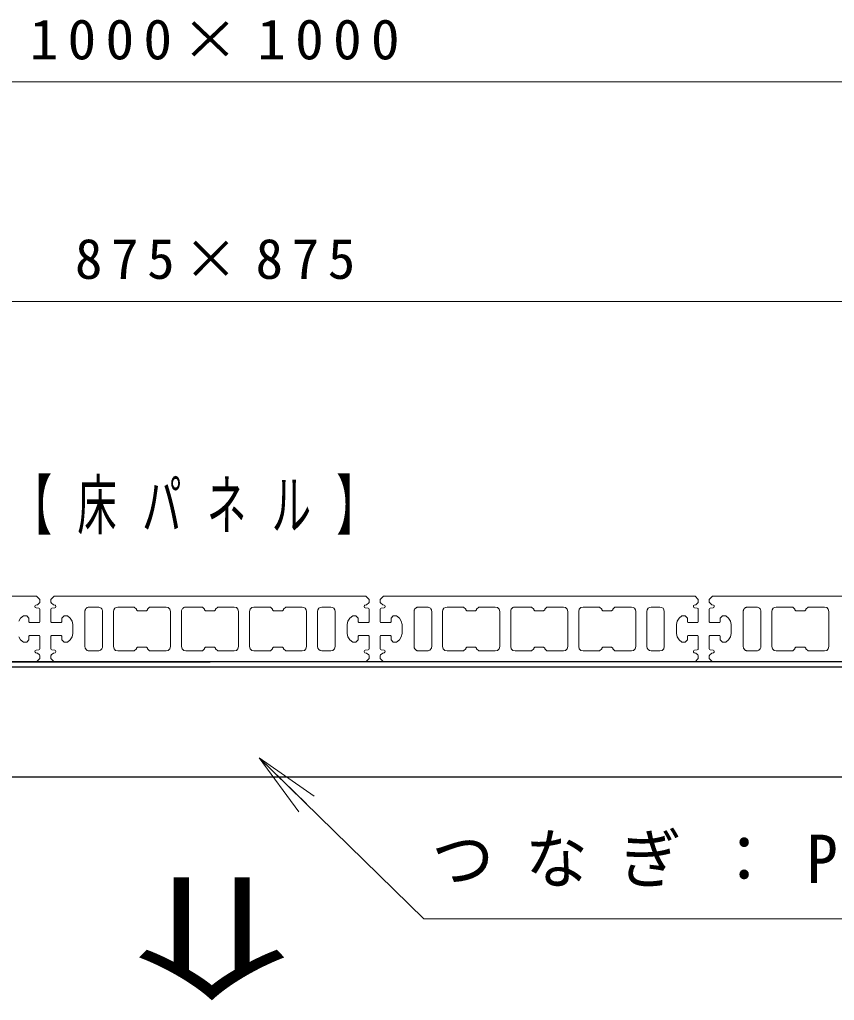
# Model space of a CAD drawing. Units: millimetres on the paper. Extents: x -385 to 0, y -594 to 267.
# Drawn here: x -106.79 to -69.67, y 156.73 to 201.42 of the extents above; entities that cross this region are included whole.
import ezdxf
from ezdxf.enums import TextEntityAlignment as Align

# ---------------------------------------------------------------- set-up
doc = ezdxf.new("R2010")
doc.units = ezdxf.units.MM
doc.linetypes.add('USER1', pattern=[4.5, 2.5, -2])
doc.layers.add('1_10', color=7, linetype='Continuous', lineweight=25)
doc.styles.add('ＭＳ ゴシック', font='')
doc.styles.get('ＭＳ ゴシック').set_extended_font_data('MS Gothic')

msp = doc.modelspace()

# ---------------------------------------------------------------- linework, layer by layer
at = {"layer": '1_10', "lineweight": 13}
for p, q in [((-148.118, 198.576), (-48.118, 198.576)), ((-141.868, 188.576), (-54.368, 188.576)), ((-95.872, 167.784), (-93.728, 165.687)), ((-95.872, 167.784), (-93.378, 166.044)), ((-94.077, 165.329), (-95.872, 167.784))]:
    msp.add_line(p, q, dxfattribs=at)
at = {"layer": '1_10', "color": 190}
for p, q in [((-49.368, 172.154), (-146.868, 172.154)), ((-146.868, 171.924), (-49.368, 171.924)), ((-134.668, 166.924), (-61.568, 166.924))]:
    msp.add_line(p, q, dxfattribs=at)
at = {"layer": '1_10'}
for p in [(-141.268, 172.154), (-54.968, 172.154)]:
    msp.add_line(p, (-98.118, 172.154), dxfattribs=at)
at = {"layer": '1_10', "color": 190, "linetype": 'USER1', "lineweight": 13}
msp.add_line((-49.368, 171.924), (-146.868, 171.924), dxfattribs=at)
at = {"layer": '1_10', "color": 40, "lineweight": 13}
for points in [[(-106.834, 174.014), (-106.747, 174.153), (-106.618, 174.254), (-106.468, 174.254), (-106.368, 174.154), (-106.368, 173.979), (-106.343, 173.954), (-105.893, 173.954), (-105.868, 173.979), (-105.868, 174.558), (-105.881, 174.592), (-105.914, 174.608), (-106.047, 174.62), (-106.08, 174.636), (-106.093, 174.671), (-106.093, 174.686), (-106.083, 174.717), (-106.057, 174.735), (-106.002, 174.751), (-105.993, 174.755), (-105.985, 174.76), (-105.887, 174.839), (-105.873, 174.857), (-105.868, 174.879), (-105.868, 175.004), (-106.018, 175.154), (-120.218, 175.154)], [(-61.018, 175.154), (-75.218, 175.154), (-75.368, 175.004), (-75.368, 174.879), (-75.363, 174.857), (-75.349, 174.839), (-75.251, 174.76), (-75.243, 174.755), (-75.234, 174.751), (-75.179, 174.735), (-75.153, 174.717), (-75.143, 174.686), (-75.143, 174.671), (-75.156, 174.636), (-75.189, 174.62), (-75.322, 174.608), (-75.355, 174.592), (-75.368, 174.558), (-75.368, 173.979), (-75.343, 173.954), (-74.893, 173.954), (-74.868, 173.979), (-74.868, 174.154), (-74.768, 174.254), (-74.618, 174.254), (-74.489, 174.153), (-74.402, 174.014), (-74.368, 173.854), (-74.368, 173.454), (-74.402, 173.294), (-74.489, 173.155), (-74.618, 173.054), (-74.768, 173.054), (-74.868, 173.154), (-74.868, 173.329), (-74.893, 173.354), (-75.343, 173.354), (-75.368, 173.329), (-75.368, 172.751), (-75.355, 172.716), (-75.322, 172.7), (-75.189, 172.688), (-75.156, 172.672), (-75.143, 172.638), (-75.143, 172.622), (-75.153, 172.592), (-75.179, 172.573), (-75.234, 172.557), (-75.243, 172.553), (-75.251, 172.548), (-75.349, 172.469), (-75.363, 172.452), (-75.368, 172.43), (-75.368, 172.304), (-75.218, 172.154), (-61.018, 172.154)], [(-120.218, 172.154), (-106.018, 172.154), (-105.868, 172.304), (-105.868, 172.43), (-105.873, 172.452), (-105.887, 172.469), (-105.985, 172.548), (-105.993, 172.553), (-106.002, 172.557), (-106.057, 172.573), (-106.083, 172.592), (-106.093, 172.622), (-106.093, 172.638), (-106.08, 172.672), (-106.047, 172.688), (-105.914, 172.7), (-105.881, 172.716), (-105.868, 172.751), (-105.868, 173.329), (-105.893, 173.354), (-106.343, 173.354), (-106.368, 173.329), (-106.368, 173.154), (-106.468, 173.054), (-106.618, 173.054), (-106.747, 173.155), (-106.834, 173.294)]]:
    msp.add_lwpolyline(points, dxfattribs=at)
for points in [[(-105.189, 172.688), (-105.156, 172.672), (-105.143, 172.638), (-105.143, 172.622), (-105.153, 172.592), (-105.179, 172.573), (-105.234, 172.557), (-105.243, 172.553), (-105.251, 172.548), (-105.349, 172.469), (-105.363, 172.452), (-105.368, 172.43), (-105.368, 172.304), (-105.218, 172.154), (-91.018, 172.154), (-90.868, 172.304), (-90.868, 172.43), (-90.873, 172.452), (-90.887, 172.469), (-90.985, 172.548), (-90.993, 172.553), (-91.002, 172.557), (-91.057, 172.573), (-91.083, 172.592), (-91.093, 172.622), (-91.093, 172.638), (-91.08, 172.672), (-91.047, 172.688), (-90.914, 172.7), (-90.881, 172.716), (-90.868, 172.751), (-90.868, 173.329), (-90.893, 173.354), (-91.343, 173.354), (-91.368, 173.329), (-91.368, 173.154), (-91.468, 173.054), (-91.618, 173.054), (-91.747, 173.155), (-91.834, 173.294), (-91.868, 173.454), (-91.868, 173.854), (-91.834, 174.014), (-91.747, 174.153), (-91.618, 174.254), (-91.468, 174.254), (-91.368, 174.154), (-91.368, 173.979), (-91.343, 173.954), (-90.893, 173.954), (-90.868, 173.979), (-90.868, 174.558), (-90.881, 174.592), (-90.914, 174.608), (-91.047, 174.62), (-91.08, 174.636), (-91.093, 174.671), (-91.093, 174.686), (-91.083, 174.717), (-91.057, 174.735), (-91.002, 174.751), (-90.993, 174.755), (-90.985, 174.76), (-90.887, 174.839), (-90.873, 174.857), (-90.868, 174.879), (-90.868, 175.004), (-91.018, 175.154), (-105.218, 175.154), (-105.368, 175.004), (-105.368, 174.879), (-105.363, 174.857), (-105.349, 174.839), (-105.251, 174.76), (-105.243, 174.755), (-105.234, 174.751), (-105.179, 174.735), (-105.153, 174.717), (-105.143, 174.686), (-105.143, 174.671), (-105.156, 174.636), (-105.189, 174.62), (-105.322, 174.608), (-105.355, 174.592), (-105.368, 174.558), (-105.368, 173.979), (-105.343, 173.954), (-104.893, 173.954), (-104.868, 173.979), (-104.868, 174.154), (-104.768, 174.254), (-104.618, 174.254), (-104.489, 174.153), (-104.402, 174.014), (-104.368, 173.854), (-104.368, 173.454), (-104.402, 173.294), (-104.489, 173.155), (-104.618, 173.054), (-104.768, 173.054), (-104.868, 173.154), (-104.868, 173.329), (-104.893, 173.354), (-105.343, 173.354), (-105.368, 173.329), (-105.368, 172.751), (-105.355, 172.716), (-105.322, 172.7)], [(-90.189, 172.688), (-90.156, 172.672), (-90.143, 172.638), (-90.143, 172.622), (-90.153, 172.592), (-90.179, 172.573), (-90.234, 172.557), (-90.243, 172.553), (-90.251, 172.548), (-90.349, 172.469), (-90.363, 172.452), (-90.368, 172.43), (-90.368, 172.304), (-90.218, 172.154), (-76.018, 172.154), (-75.868, 172.304), (-75.868, 172.43), (-75.873, 172.452), (-75.887, 172.469), (-75.985, 172.548), (-75.993, 172.553), (-76.002, 172.557), (-76.057, 172.573), (-76.083, 172.592), (-76.093, 172.622), (-76.093, 172.638), (-76.08, 172.672), (-76.047, 172.688), (-75.914, 172.7), (-75.881, 172.716), (-75.868, 172.751), (-75.868, 173.329), (-75.893, 173.354), (-76.343, 173.354), (-76.368, 173.329), (-76.368, 173.154), (-76.468, 173.054), (-76.618, 173.054), (-76.747, 173.155), (-76.834, 173.294), (-76.868, 173.454), (-76.868, 173.854), (-76.834, 174.014), (-76.747, 174.153), (-76.618, 174.254), (-76.468, 174.254), (-76.368, 174.154), (-76.368, 173.979), (-76.343, 173.954), (-75.893, 173.954), (-75.868, 173.979), (-75.868, 174.558), (-75.881, 174.592), (-75.914, 174.608), (-76.047, 174.62), (-76.08, 174.636), (-76.093, 174.671), (-76.093, 174.686), (-76.083, 174.717), (-76.057, 174.735), (-76.002, 174.751), (-75.993, 174.755), (-75.985, 174.76), (-75.887, 174.839), (-75.873, 174.857), (-75.868, 174.879), (-75.868, 175.004), (-76.018, 175.154), (-90.218, 175.154), (-90.368, 175.004), (-90.368, 174.879), (-90.363, 174.857), (-90.349, 174.839), (-90.251, 174.76), (-90.243, 174.755), (-90.234, 174.751), (-90.179, 174.735), (-90.153, 174.717), (-90.143, 174.686), (-90.143, 174.671), (-90.156, 174.636), (-90.189, 174.62), (-90.322, 174.608), (-90.355, 174.592), (-90.368, 174.558), (-90.368, 173.979), (-90.343, 173.954), (-89.893, 173.954), (-89.868, 173.979), (-89.868, 174.154), (-89.768, 174.254), (-89.618, 174.254), (-89.489, 174.153), (-89.402, 174.014), (-89.368, 173.854), (-89.368, 173.454), (-89.402, 173.294), (-89.489, 173.155), (-89.618, 173.054), (-89.768, 173.054), (-89.868, 173.154), (-89.868, 173.329), (-89.893, 173.354), (-90.343, 173.354), (-90.368, 173.329), (-90.368, 172.751), (-90.355, 172.716), (-90.322, 172.7)], [(-103.745, 172.7), (-103.773, 172.727), (-103.784, 172.743), (-103.794, 172.76), (-103.803, 172.778), (-103.809, 172.796), (-103.814, 172.815), (-103.817, 172.835), (-103.818, 172.854), (-103.818, 174.454), (-103.817, 174.474), (-103.814, 174.493), (-103.809, 174.512), (-103.803, 174.531), (-103.794, 174.548), (-103.784, 174.565), (-103.773, 174.581), (-103.745, 174.609), (-103.729, 174.62), (-103.712, 174.631), (-103.695, 174.639), (-103.676, 174.646), (-103.657, 174.65), (-103.638, 174.653), (-103.618, 174.654), (-103.218, 174.654), (-103.179, 174.65), (-103.141, 174.639), (-103.107, 174.62), (-103.077, 174.596), (-103.052, 174.565), (-103.033, 174.531), (-103.022, 174.493), (-103.018, 174.454), (-103.018, 172.854), (-103.022, 172.815), (-103.033, 172.778), (-103.052, 172.743), (-103.077, 172.713), (-103.107, 172.688), (-103.141, 172.669), (-103.179, 172.658), (-103.218, 172.654), (-103.618, 172.654), (-103.638, 172.655), (-103.657, 172.658), (-103.676, 172.663), (-103.695, 172.669), (-103.712, 172.678), (-103.729, 172.688)], [(-101.018, 174.479), (-100.968, 174.529), (-100.968, 174.554), (-100.868, 174.654), (-100.118, 174.654), (-100.018, 174.627), (-99.945, 174.554), (-99.918, 174.454), (-99.918, 172.854), (-99.945, 172.754), (-100.018, 172.681), (-100.118, 172.654), (-100.868, 172.654), (-100.968, 172.754), (-100.968, 172.779), (-101.018, 172.829), (-101.418, 172.829), (-101.468, 172.779), (-101.468, 172.754), (-101.568, 172.654), (-102.318, 172.654), (-102.418, 172.681), (-102.491, 172.754), (-102.518, 172.854), (-102.518, 174.454), (-102.503, 174.531), (-102.459, 174.596), (-102.395, 174.639), (-102.318, 174.654), (-101.568, 174.654), (-101.468, 174.554), (-101.468, 174.529), (-101.418, 174.479)], [(-97.018, 174.654), (-96.918, 174.627), (-96.845, 174.554), (-96.818, 174.454), (-96.818, 172.854), (-96.845, 172.754), (-96.918, 172.681), (-97.018, 172.654), (-97.768, 172.654), (-97.868, 172.754), (-97.868, 172.779), (-97.918, 172.829), (-98.318, 172.829), (-98.368, 172.779), (-98.368, 172.754), (-98.468, 172.654), (-99.218, 172.654), (-99.318, 172.681), (-99.391, 172.754), (-99.418, 172.854), (-99.418, 174.454), (-99.415, 174.489), (-99.406, 174.523), (-99.391, 174.554), (-99.371, 174.583), (-99.347, 174.607), (-99.318, 174.627), (-99.286, 174.642), (-99.253, 174.651), (-99.218, 174.654), (-98.468, 174.654), (-98.368, 174.554), (-98.368, 174.529), (-98.318, 174.479), (-97.918, 174.479), (-97.868, 174.529), (-97.868, 174.554), (-97.768, 174.654)], [(-93.718, 172.854), (-93.745, 172.754), (-93.818, 172.681), (-93.918, 172.654), (-94.668, 172.654), (-94.768, 172.754), (-94.768, 172.779), (-94.818, 172.829), (-95.218, 172.829), (-95.268, 172.779), (-95.268, 172.754), (-95.368, 172.654), (-96.118, 172.654), (-96.218, 172.681), (-96.291, 172.754), (-96.318, 172.854), (-96.318, 174.454), (-96.291, 174.554), (-96.218, 174.627), (-96.118, 174.654), (-95.368, 174.654), (-95.268, 174.554), (-95.268, 174.529), (-95.218, 174.479), (-94.818, 174.479), (-94.768, 174.529), (-94.768, 174.554), (-94.668, 174.654), (-93.918, 174.654), (-93.841, 174.639), (-93.777, 174.596), (-93.733, 174.531), (-93.718, 174.454)], [(-93.018, 174.654), (-92.618, 174.654), (-92.541, 174.639), (-92.477, 174.596), (-92.433, 174.531), (-92.418, 174.454), (-92.418, 172.854), (-92.445, 172.754), (-92.518, 172.681), (-92.618, 172.654), (-93.018, 172.654), (-93.095, 172.669), (-93.159, 172.713), (-93.203, 172.778), (-93.218, 172.854), (-93.218, 174.454), (-93.203, 174.531), (-93.159, 174.596), (-93.095, 174.639)], [(-88.745, 172.7), (-88.773, 172.727), (-88.784, 172.743), (-88.794, 172.76), (-88.803, 172.778), (-88.809, 172.796), (-88.814, 172.815), (-88.817, 172.835), (-88.818, 172.854), (-88.818, 174.454), (-88.817, 174.474), (-88.814, 174.493), (-88.809, 174.512), (-88.803, 174.531), (-88.794, 174.548), (-88.784, 174.565), (-88.773, 174.581), (-88.745, 174.609), (-88.729, 174.62), (-88.712, 174.631), (-88.695, 174.639), (-88.676, 174.646), (-88.657, 174.65), (-88.638, 174.653), (-88.618, 174.654), (-88.218, 174.654), (-88.179, 174.65), (-88.141, 174.639), (-88.107, 174.62), (-88.077, 174.596), (-88.052, 174.565), (-88.033, 174.531), (-88.022, 174.493), (-88.018, 174.454), (-88.018, 172.854), (-88.022, 172.815), (-88.033, 172.778), (-88.052, 172.743), (-88.077, 172.713), (-88.107, 172.688), (-88.141, 172.669), (-88.179, 172.658), (-88.218, 172.654), (-88.618, 172.654), (-88.638, 172.655), (-88.657, 172.658), (-88.676, 172.663), (-88.695, 172.669), (-88.712, 172.678), (-88.729, 172.688)], [(-86.018, 174.479), (-85.968, 174.529), (-85.968, 174.554), (-85.868, 174.654), (-85.118, 174.654), (-85.018, 174.627), (-84.945, 174.554), (-84.918, 174.454), (-84.918, 172.854), (-84.945, 172.754), (-85.018, 172.681), (-85.118, 172.654), (-85.868, 172.654), (-85.968, 172.754), (-85.968, 172.779), (-86.018, 172.829), (-86.418, 172.829), (-86.468, 172.779), (-86.468, 172.754), (-86.568, 172.654), (-87.318, 172.654), (-87.418, 172.681), (-87.491, 172.754), (-87.518, 172.854), (-87.518, 174.454), (-87.503, 174.531), (-87.459, 174.596), (-87.395, 174.639), (-87.318, 174.654), (-86.568, 174.654), (-86.468, 174.554), (-86.468, 174.529), (-86.418, 174.479)], [(-82.018, 174.654), (-81.918, 174.627), (-81.845, 174.554), (-81.818, 174.454), (-81.818, 172.854), (-81.845, 172.754), (-81.918, 172.681), (-82.018, 172.654), (-82.768, 172.654), (-82.868, 172.754), (-82.868, 172.779), (-82.918, 172.829), (-83.318, 172.829), (-83.368, 172.779), (-83.368, 172.754), (-83.468, 172.654), (-84.218, 172.654), (-84.318, 172.681), (-84.391, 172.754), (-84.418, 172.854), (-84.418, 174.454), (-84.415, 174.489), (-84.406, 174.523), (-84.391, 174.554), (-84.371, 174.583), (-84.347, 174.607), (-84.318, 174.627), (-84.286, 174.642), (-84.253, 174.651), (-84.218, 174.654), (-83.468, 174.654), (-83.368, 174.554), (-83.368, 174.529), (-83.318, 174.479), (-82.918, 174.479), (-82.868, 174.529), (-82.868, 174.554), (-82.768, 174.654)], [(-78.718, 172.854), (-78.745, 172.754), (-78.818, 172.681), (-78.918, 172.654), (-79.668, 172.654), (-79.768, 172.754), (-79.768, 172.779), (-79.818, 172.829), (-80.218, 172.829), (-80.268, 172.779), (-80.268, 172.754), (-80.368, 172.654), (-81.118, 172.654), (-81.218, 172.681), (-81.291, 172.754), (-81.318, 172.854), (-81.318, 174.454), (-81.291, 174.554), (-81.218, 174.627), (-81.118, 174.654), (-80.368, 174.654), (-80.268, 174.554), (-80.268, 174.529), (-80.218, 174.479), (-79.818, 174.479), (-79.768, 174.529), (-79.768, 174.554), (-79.668, 174.654), (-78.918, 174.654), (-78.841, 174.639), (-78.777, 174.596), (-78.733, 174.531), (-78.718, 174.454)], [(-78.018, 174.654), (-77.618, 174.654), (-77.541, 174.639), (-77.477, 174.596), (-77.433, 174.531), (-77.418, 174.454), (-77.418, 172.854), (-77.445, 172.754), (-77.518, 172.681), (-77.618, 172.654), (-78.018, 172.654), (-78.095, 172.669), (-78.159, 172.713), (-78.203, 172.778), (-78.218, 172.854), (-78.218, 174.454), (-78.203, 174.531), (-78.159, 174.596), (-78.095, 174.639)], [(-73.745, 172.7), (-73.773, 172.727), (-73.784, 172.743), (-73.794, 172.76), (-73.803, 172.778), (-73.809, 172.796), (-73.814, 172.815), (-73.817, 172.835), (-73.818, 172.854), (-73.818, 174.454), (-73.817, 174.474), (-73.814, 174.493), (-73.809, 174.512), (-73.803, 174.531), (-73.794, 174.548), (-73.784, 174.565), (-73.773, 174.581), (-73.745, 174.609), (-73.729, 174.62), (-73.712, 174.631), (-73.695, 174.639), (-73.676, 174.646), (-73.657, 174.65), (-73.638, 174.653), (-73.618, 174.654), (-73.218, 174.654), (-73.179, 174.65), (-73.141, 174.639), (-73.107, 174.62), (-73.077, 174.596), (-73.052, 174.565), (-73.033, 174.531), (-73.022, 174.493), (-73.018, 174.454), (-73.018, 172.854), (-73.022, 172.815), (-73.033, 172.778), (-73.052, 172.743), (-73.077, 172.713), (-73.107, 172.688), (-73.141, 172.669), (-73.179, 172.658), (-73.218, 172.654), (-73.618, 172.654), (-73.638, 172.655), (-73.657, 172.658), (-73.676, 172.663), (-73.695, 172.669), (-73.712, 172.678), (-73.729, 172.688)], [(-71.018, 174.479), (-70.968, 174.529), (-70.968, 174.554), (-70.868, 174.654), (-70.118, 174.654), (-70.018, 174.627), (-69.945, 174.554), (-69.918, 174.454), (-69.918, 172.854), (-69.945, 172.754), (-70.018, 172.681), (-70.118, 172.654), (-70.868, 172.654), (-70.968, 172.754), (-70.968, 172.779), (-71.018, 172.829), (-71.418, 172.829), (-71.468, 172.779), (-71.468, 172.754), (-71.568, 172.654), (-72.318, 172.654), (-72.418, 172.681), (-72.491, 172.754), (-72.518, 172.854), (-72.518, 174.454), (-72.503, 174.531), (-72.459, 174.596), (-72.395, 174.639), (-72.318, 174.654), (-71.568, 174.654), (-71.468, 174.554), (-71.468, 174.529), (-71.418, 174.479)]]:
    msp.add_lwpolyline(points, close=True, dxfattribs=at)
at = {"layer": '1_10', "lineweight": 13}
msp.add_lwpolyline([(-95.872, 167.784), (-88.38, 160.456), (-58.028, 160.456)], dxfattribs=at)

# ---------------------------------------------------------------- texts
at = {"layer": '1_10', "style": 'ＭＳ ゴシック', "width": 0.6}
msp.add_text('⇒', height=7.331, rotation=270, dxfattribs=at).set_placement((-98.118, 162.574), align=Align.MIDDLE_LEFT)
at = {"layer": '1_10', "style": 'ＭＳ ゴシック'}
for s, insert, char_height, attachment_point in [('\\T1.32;\\W1.05;1000×1000', (-97.699, 199.576), 1.833, 8), ('\\T1.32;875×875', (-97.686, 189.576), 1.833, 8), ('\\T1.64;\\W0.6;【床パネル】', (-107.118, 179.174), 2.199, 4), ('\\T1.5;\\W0.95;つなぎ：PL-2.3', (-88.028, 163.106), 2.199, 4)]:
    msp.add_mtext(s, dxfattribs=dict(at, insert=insert, char_height=char_height, attachment_point=attachment_point))

doc.saveas('drawing.dxf')
